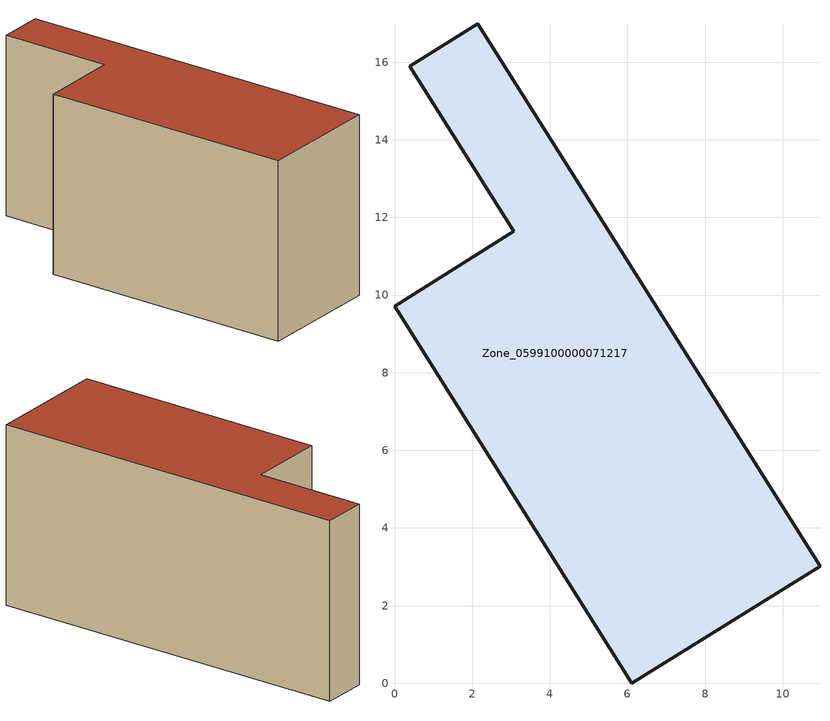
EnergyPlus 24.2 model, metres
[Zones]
Zone_0599100000071217
 floor ground (C_G): 0.4,15.9 2.15,16.99 10.96,3.02 6.12,0 0,9.72 3.07,11.65 z0
 wall outside (C_F): 6.12,0 10.96,3.02 2.15,16.99 0.4,15.9 3.07,11.65 0,9.72 6.12,0 z0:8.22
 roof outside (C_R): 2.15,16.99 0.4,15.9 3.07,11.65 0,9.72 6.12,0 10.96,3.02 z8.22
[BUILDING]
Pand.0599100000071217: North Axis=0; Terrain=City; Loads Convergence Tolerance Value=0.04; Temperature Convergence Tolerance Value=0.4; Solar Distribution=FullExterior; Maximum Number of Warmup Days=25; Minimum Number of Warmup Days=1
[Site:Location]
Rotterdam.The.Hague.AP_ZH_NLD Design_Conditions: Latitude=51.96; Longitude=4.45; Time Zone=1; Elevation=-4.5
[SITE:GROUNDTEMPERATURE:BUILDINGSURFACE]
18, 18, 18, 18, 18, 18, 18, 18, 18, 18, 18, 18
[MATERIAL] Thermal Absorptance=0.9; Solar Absorptance=0.7; Visible Absorptance=0.7
Name | Roughness | Thickness | Conductivity | Density | Specific Heat
G.TI.1975-1991 | MediumSmooth | 0.15 | 0.288461 | 540 | 1210
F.TI.1975-1991 | Rough | 0.3 | 0.230769 | 1920 | 840
R.TI.1975-1991 | MediumRough | 0.2 | 0.153846 | 1500 | 1000
[CONSTRUCTION]
C_G: G.TI.1975-1991
C_F: F.TI.1975-1991
C_R: R.TI.1975-1991
[ZONE]
Zone_0599100000071217: Type=1; Multiplier=1; Ceiling Height=Autocalculate; Volume=Autocalculate; Floor Area=autocalculate; Part of Total Floor Area=Yes
[ZONEINFILTRATION:DESIGNFLOWRATE]
Infil_Zone_0599100000071217: Zone or ZoneList or Space or SpaceList=Zone_0599100000071217; Schedule=AlwaysOn; Design Flow Rate Calculation Method=Flow/Area; Flow Rate per Floor Area=0.003; Constant Term Coefficient=1; Temperature Term Coefficient=0; Velocity Term Coefficient=0; Velocity Squared Term Coefficient=0
[HVACTEMPLATE:ZONE:IDEALLOADSAIRSYSTEM]
Zone_0599100000071217: Maximum Heating Supply Air Temperature=50; Minimum Cooling Supply Air Temperature=13; Maximum Heating Supply Air Humidity Ratio=0.0156; Minimum Cooling Supply Air Humidity Ratio=0.0077; Heating Limit=NoLimit; Cooling Limit=NoLimit; Dehumidification Control Type=ConstantSensibleHeatRatio; Cooling Sensible Heat Ratio=0.7; Dehumidification Setpoint=60; Humidification Control Type=None; Humidification Setpoint=30; Outdoor Air Method=None; Outdoor Air Flow Rate per Person=0.00944; Outdoor Air Flow Rate per Zone Floor Area=0; Outdoor Air Flow Rate per Zone=0; Demand Controlled Ventilation Type=None; Outdoor Air Economizer Type=NoEconomizer; Heat Recovery Type=None; Sensible Heat Recovery Effectiveness=0.7; Latent Heat Recovery Effectiveness=0.65
[ZONECONTROL:THERMOSTAT]
ThermostatControl_Zone_0599100000071217: Zone or ZoneList=Zone_0599100000071217; Control Type Schedule=DualSetpointControlType; Control 1=Thermostat_Zone_0599100000071217; Temperature Difference Between Cutout And Setpoint=0
[THERMOSTATSETPOINT:DUALSETPOINT]
Thermostat_Zone_0599100000071217: Heating Setpoint Temperature Schedule=HeatingSetpoint_Zone_0599100000071217; Cooling Setpoint Temperature Schedule=CoolingSetpoint_Zone_0599100000071217
[SCHEDULE:COMPACT]
HeatingSetpoint_Zone_0599100000071217: Through: 12/31, For: AllDays, Until: 24:00, 21
CoolingSetpoint_Zone_0599100000071217: Through: 12/31, For: AllDays, Until: 24:00, 24
DualSetpointControlType: Through: 12/31, For: AllDays, Until: 24:00, 4
AlwaysOn: Through: 12/31, For: AllDays, Until: 24:00, 1
